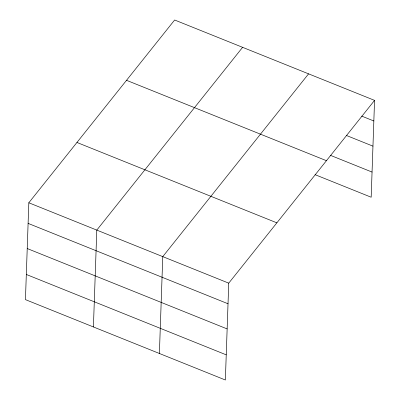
<?xml version="1.0" encoding="UTF-8"?>
<svg xmlns="http://www.w3.org/2000/svg" width="400" height="400" viewBox="0 0 400 400"><rect width="100%" height="100%" fill="white"/><g stroke="black" fill="none" stroke-linecap="round" stroke-linejoin="round"><path stroke-width="0.6" d="M28.825 202.775L25.44 299.625L225.36 380L228.745 283.15L374.56 100.375L174.64 20L28.825 202.775L228.745 283.15M93.415 326.955L96.795 230.105L242.61 47.325M159.39 353.475L162.77 256.625L308.585 73.85M374.56 100.375L371.175 197.225L315.04 174.655M361.685 116.1L373.84 120.985M346.34 135.44L372.96 146.145M330.39 155.315L372.055 172.065M126.52 80.315L326.44 160.69M76.94 142.46L276.865 222.835M28.105 223.385L228.025 303.76M27.225 248.545L227.145 328.92M26.32 274.465L226.24 354.84"/></g></svg>
